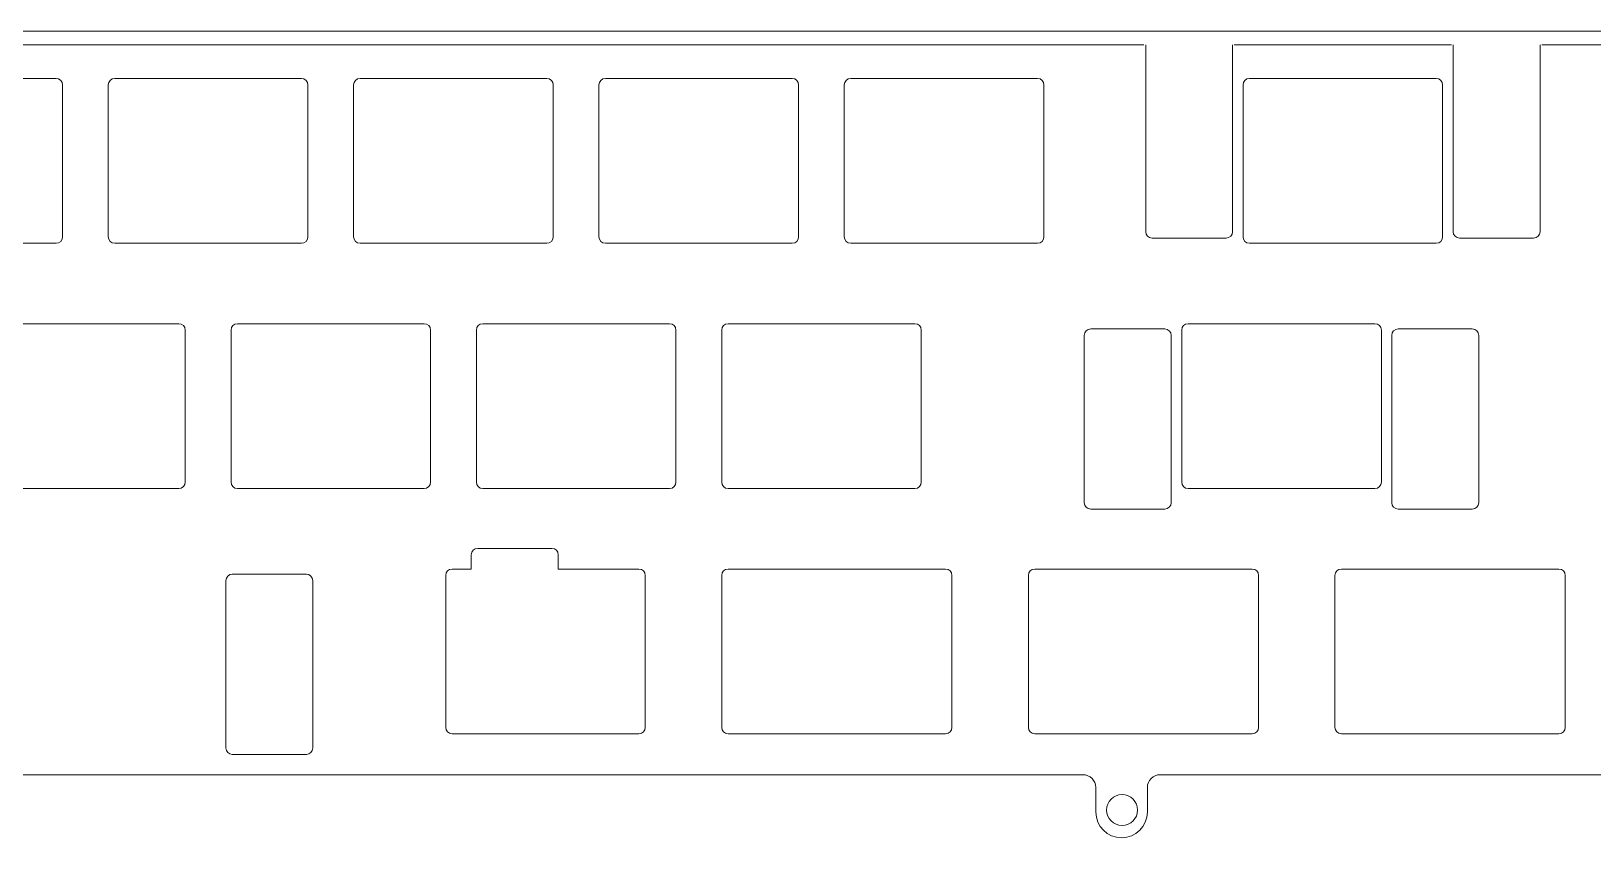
# Model space of a CAD drawing. Extents: x 132 to 481, y -549 to -243.
# Drawn here: x 294.5 to 415.8, y -548.9 to -486.2 of the extents above; entities that cross this region are included whole.
import ezdxf

# ---------------------------------------------------------------- set-up
doc = ezdxf.new("R2010")
doc.units = 0
doc.header["$MEASUREMENT"] = 0
doc.layers.add('Layer 1', color=7, linetype='Continuous')

# ---------------------------------------------------------------- blocks, each defined once
blk = doc.blocks.new('block 862')
at = {"layer": 'Layer 1', "color": 7, "lineweight": 9, "true_color": 0xffffff}
blk.add_lwpolyline([(235.57, -543.98), (376.18, -543.98)], dxfattribs=at)
blk = doc.blocks.new('block 863')
at = {"layer": 'Layer 1', "color": 7, "lineweight": 9, "true_color": 0xffffff}
blk.add_open_spline([(377.18, -544.98), (377.18, -544.42), (376.73, -543.98), (376.18, -543.98)], degree=3, dxfattribs=at)
blk = doc.blocks.new('block 864')
at = {"layer": 'Layer 1', "color": 7, "lineweight": 9, "true_color": 0xffffff}
blk.add_lwpolyline([(377.18, -544.98), (377.18, -546.88)], dxfattribs=at)
blk = doc.blocks.new('block 865')
at = {"layer": 'Layer 1', "color": 7, "lineweight": 9, "true_color": 0xffffff}
blk.add_open_spline([(377.18, -546.88), (377.18, -547.98), (378.08, -548.88), (379.18, -548.88), (380.28, -548.88), (381.18, -547.98), (381.18, -546.88)], degree=3, knots=[0, 0, 0, 0, 1, 1, 1, 2, 2, 2, 2], dxfattribs=at)
blk = doc.blocks.new('block 866')
at = {"layer": 'Layer 1', "color": 7, "lineweight": 9, "true_color": 0xffffff}
blk.add_lwpolyline([(381.18, -546.88), (381.18, -544.98)], dxfattribs=at)
blk = doc.blocks.new('block 867')
at = {"layer": 'Layer 1', "color": 7, "lineweight": 9, "true_color": 0xffffff}
blk.add_open_spline([(382.18, -543.98), (381.63, -543.98), (381.18, -544.42), (381.18, -544.98)], degree=3, dxfattribs=at)
blk = doc.blocks.new('block 868')
at = {"layer": 'Layer 1', "color": 7, "lineweight": 9, "true_color": 0xffffff}
blk.add_lwpolyline([(382.18, -543.98), (456.18, -543.98)], dxfattribs=at)
blk = doc.blocks.new('block 877')
at = {"layer": 'Layer 1', "color": 7, "lineweight": 9, "true_color": 0xffffff}
blk.add_lwpolyline([(479.78, -487.28), (411.8, -487.28)], dxfattribs=at)
blk = doc.blocks.new('block 878')
at = {"layer": 'Layer 1', "color": 7, "lineweight": 9, "true_color": 0xffffff}
blk.add_lwpolyline([(404.8, -487.28), (387.92, -487.28)], dxfattribs=at)
blk = doc.blocks.new('block 879')
at = {"layer": 'Layer 1', "color": 7, "lineweight": 9, "true_color": 0xffffff}
blk.add_lwpolyline([(380.92, -487.28), (131.97, -487.28)], dxfattribs=at)
blk = doc.blocks.new('block 883')
at = {"layer": 'Layer 1', "color": 7, "lineweight": 9, "true_color": 0xffffff}
blk.add_open_spline([(378.02, -546.72), (378.02, -546.06), (378.55, -545.52), (379.22, -545.52), (379.88, -545.52), (380.42, -546.06), (380.42, -546.72), (380.42, -547.38), (379.88, -547.92), (379.22, -547.92), (378.55, -547.92), (378.02, -547.38), (378.02, -546.72)], degree=3, knots=[0, 0, 0, 0, 1, 1, 1, 2, 2, 2, 3, 3, 3, 4, 4, 4, 4], dxfattribs=at)
blk = doc.blocks.new('block 916')
at = {"layer": 'Layer 1', "color": 7, "lineweight": 9, "true_color": 0xffffff}
blk.add_lwpolyline([(131.97, -486.23), (479.78, -486.23)], dxfattribs=at)
blk = doc.blocks.new('block 1391')
at = {"layer": 'Layer 1', "color": 7, "lineweight": 9, "true_color": 0xffffff}
blk.add_lwpolyline([(281.95, -489.9), (296.45, -489.9)], dxfattribs=at)
blk = doc.blocks.new('block 1392')
at = {"layer": 'Layer 1', "color": 7, "lineweight": 9, "true_color": 0xffffff}
blk.add_lwpolyline([(281.95, -502.7), (296.45, -502.7)], dxfattribs=at)
blk = doc.blocks.new('block 1394')
at = {"layer": 'Layer 1', "color": 7, "lineweight": 9, "true_color": 0xffffff}
blk.add_lwpolyline([(296.95, -490.4), (296.95, -502.2)], dxfattribs=at)
blk = doc.blocks.new('block 1396')
at = {"layer": 'Layer 1', "color": 7, "lineweight": 9, "true_color": 0xffffff}
blk.add_open_spline([(296.95, -490.4), (296.95, -490.12), (296.73, -489.9), (296.45, -489.9)], degree=3, dxfattribs=at)
blk = doc.blocks.new('block 1398')
at = {"layer": 'Layer 1', "color": 7, "lineweight": 9, "true_color": 0xffffff}
blk.add_open_spline([(296.45, -502.7), (296.73, -502.7), (296.95, -502.47), (296.95, -502.2)], degree=3, dxfattribs=at)
blk = doc.blocks.new('block 1399')
at = {"layer": 'Layer 1', "color": 7, "lineweight": 9, "true_color": 0xffffff}
blk.add_lwpolyline([(301, -489.9), (315.5, -489.9)], dxfattribs=at)
blk = doc.blocks.new('block 1400')
at = {"layer": 'Layer 1', "color": 7, "lineweight": 9, "true_color": 0xffffff}
blk.add_lwpolyline([(301, -502.7), (315.5, -502.7)], dxfattribs=at)
blk = doc.blocks.new('block 1401')
at = {"layer": 'Layer 1', "color": 7, "lineweight": 9, "true_color": 0xffffff}
blk.add_lwpolyline([(300.5, -490.4), (300.5, -502.2)], dxfattribs=at)
blk = doc.blocks.new('block 1402')
at = {"layer": 'Layer 1', "color": 7, "lineweight": 9, "true_color": 0xffffff}
blk.add_lwpolyline([(316, -490.4), (316, -502.2)], dxfattribs=at)
blk = doc.blocks.new('block 1403')
at = {"layer": 'Layer 1', "color": 7, "lineweight": 9, "true_color": 0xffffff}
blk.add_open_spline([(301, -489.9), (300.73, -489.9), (300.5, -490.12), (300.5, -490.4)], degree=3, dxfattribs=at)
blk = doc.blocks.new('block 1404')
at = {"layer": 'Layer 1', "color": 7, "lineweight": 9, "true_color": 0xffffff}
blk.add_open_spline([(316, -490.4), (316, -490.12), (315.78, -489.9), (315.5, -489.9)], degree=3, dxfattribs=at)
blk = doc.blocks.new('block 1405')
at = {"layer": 'Layer 1', "color": 7, "lineweight": 9, "true_color": 0xffffff}
blk.add_open_spline([(300.5, -502.2), (300.5, -502.47), (300.73, -502.7), (301, -502.7)], degree=3, dxfattribs=at)
blk = doc.blocks.new('block 1406')
at = {"layer": 'Layer 1', "color": 7, "lineweight": 9, "true_color": 0xffffff}
blk.add_open_spline([(315.5, -502.7), (315.78, -502.7), (316, -502.47), (316, -502.2)], degree=3, dxfattribs=at)
blk = doc.blocks.new('block 1407')
at = {"layer": 'Layer 1', "color": 7, "lineweight": 9, "true_color": 0xffffff}
blk.add_lwpolyline([(320.05, -489.9), (334.55, -489.9)], dxfattribs=at)
blk = doc.blocks.new('block 1408')
at = {"layer": 'Layer 1', "color": 7, "lineweight": 9, "true_color": 0xffffff}
blk.add_lwpolyline([(320.05, -502.7), (334.55, -502.7)], dxfattribs=at)
blk = doc.blocks.new('block 1409')
at = {"layer": 'Layer 1', "color": 7, "lineweight": 9, "true_color": 0xffffff}
blk.add_lwpolyline([(319.55, -490.4), (319.55, -502.2)], dxfattribs=at)
blk = doc.blocks.new('block 1410')
at = {"layer": 'Layer 1', "color": 7, "lineweight": 9, "true_color": 0xffffff}
blk.add_lwpolyline([(335.05, -490.4), (335.05, -502.2)], dxfattribs=at)
blk = doc.blocks.new('block 1411')
at = {"layer": 'Layer 1', "color": 7, "lineweight": 9, "true_color": 0xffffff}
blk.add_open_spline([(320.05, -489.9), (319.78, -489.9), (319.55, -490.12), (319.55, -490.4)], degree=3, dxfattribs=at)
blk = doc.blocks.new('block 1412')
at = {"layer": 'Layer 1', "color": 7, "lineweight": 9, "true_color": 0xffffff}
blk.add_open_spline([(335.05, -490.4), (335.05, -490.12), (334.83, -489.9), (334.55, -489.9)], degree=3, dxfattribs=at)
blk = doc.blocks.new('block 1413')
at = {"layer": 'Layer 1', "color": 7, "lineweight": 9, "true_color": 0xffffff}
blk.add_open_spline([(319.55, -502.2), (319.55, -502.47), (319.78, -502.7), (320.05, -502.7)], degree=3, dxfattribs=at)
blk = doc.blocks.new('block 1414')
at = {"layer": 'Layer 1', "color": 7, "lineweight": 9, "true_color": 0xffffff}
blk.add_open_spline([(334.55, -502.7), (334.83, -502.7), (335.05, -502.47), (335.05, -502.2)], degree=3, dxfattribs=at)
blk = doc.blocks.new('block 1415')
at = {"layer": 'Layer 1', "color": 7, "lineweight": 9, "true_color": 0xffffff}
blk.add_lwpolyline([(339.1, -489.9), (353.6, -489.9)], dxfattribs=at)
blk = doc.blocks.new('block 1416')
at = {"layer": 'Layer 1', "color": 7, "lineweight": 9, "true_color": 0xffffff}
blk.add_lwpolyline([(339.1, -502.7), (353.6, -502.7)], dxfattribs=at)
blk = doc.blocks.new('block 1417')
at = {"layer": 'Layer 1', "color": 7, "lineweight": 9, "true_color": 0xffffff}
blk.add_lwpolyline([(338.6, -490.4), (338.6, -502.2)], dxfattribs=at)
blk = doc.blocks.new('block 1418')
at = {"layer": 'Layer 1', "color": 7, "lineweight": 9, "true_color": 0xffffff}
blk.add_lwpolyline([(354.1, -490.4), (354.1, -502.2)], dxfattribs=at)
blk = doc.blocks.new('block 1419')
at = {"layer": 'Layer 1', "color": 7, "lineweight": 9, "true_color": 0xffffff}
blk.add_open_spline([(339.1, -489.9), (338.83, -489.9), (338.6, -490.12), (338.6, -490.4)], degree=3, dxfattribs=at)
blk = doc.blocks.new('block 1420')
at = {"layer": 'Layer 1', "color": 7, "lineweight": 9, "true_color": 0xffffff}
blk.add_open_spline([(354.1, -490.4), (354.1, -490.12), (353.88, -489.9), (353.6, -489.9)], degree=3, dxfattribs=at)
blk = doc.blocks.new('block 1421')
at = {"layer": 'Layer 1', "color": 7, "lineweight": 9, "true_color": 0xffffff}
blk.add_open_spline([(338.6, -502.2), (338.6, -502.47), (338.83, -502.7), (339.1, -502.7)], degree=3, dxfattribs=at)
blk = doc.blocks.new('block 1422')
at = {"layer": 'Layer 1', "color": 7, "lineweight": 9, "true_color": 0xffffff}
blk.add_open_spline([(353.6, -502.7), (353.88, -502.7), (354.1, -502.47), (354.1, -502.2)], degree=3, dxfattribs=at)
blk = doc.blocks.new('block 1423')
at = {"layer": 'Layer 1', "color": 7, "lineweight": 9, "true_color": 0xffffff}
blk.add_lwpolyline([(358.15, -489.9), (372.65, -489.9)], dxfattribs=at)
blk = doc.blocks.new('block 1424')
at = {"layer": 'Layer 1', "color": 7, "lineweight": 9, "true_color": 0xffffff}
blk.add_lwpolyline([(358.15, -502.7), (372.65, -502.7)], dxfattribs=at)
blk = doc.blocks.new('block 1425')
at = {"layer": 'Layer 1', "color": 7, "lineweight": 9, "true_color": 0xffffff}
blk.add_lwpolyline([(357.65, -490.4), (357.65, -502.2)], dxfattribs=at)
blk = doc.blocks.new('block 1426')
at = {"layer": 'Layer 1', "color": 7, "lineweight": 9, "true_color": 0xffffff}
blk.add_lwpolyline([(373.15, -490.4), (373.15, -502.2)], dxfattribs=at)
blk = doc.blocks.new('block 1427')
at = {"layer": 'Layer 1', "color": 7, "lineweight": 9, "true_color": 0xffffff}
blk.add_open_spline([(358.15, -489.9), (357.88, -489.9), (357.65, -490.12), (357.65, -490.4)], degree=3, dxfattribs=at)
blk = doc.blocks.new('block 1428')
at = {"layer": 'Layer 1', "color": 7, "lineweight": 9, "true_color": 0xffffff}
blk.add_open_spline([(373.15, -490.4), (373.15, -490.12), (372.93, -489.9), (372.65, -489.9)], degree=3, dxfattribs=at)
blk = doc.blocks.new('block 1429')
at = {"layer": 'Layer 1', "color": 7, "lineweight": 9, "true_color": 0xffffff}
blk.add_open_spline([(357.65, -502.2), (357.65, -502.47), (357.88, -502.7), (358.15, -502.7)], degree=3, dxfattribs=at)
blk = doc.blocks.new('block 1430')
at = {"layer": 'Layer 1', "color": 7, "lineweight": 9, "true_color": 0xffffff}
blk.add_open_spline([(372.65, -502.7), (372.93, -502.7), (373.15, -502.47), (373.15, -502.2)], degree=3, dxfattribs=at)
blk = doc.blocks.new('block 1431')
at = {"layer": 'Layer 1', "color": 7, "lineweight": 9, "true_color": 0xffffff}
blk.add_lwpolyline([(389.11, -489.9), (403.61, -489.9)], dxfattribs=at)
blk = doc.blocks.new('block 1432')
at = {"layer": 'Layer 1', "color": 7, "lineweight": 9, "true_color": 0xffffff}
blk.add_lwpolyline([(389.11, -502.7), (403.61, -502.7)], dxfattribs=at)
blk = doc.blocks.new('block 1433')
at = {"layer": 'Layer 1', "color": 7, "lineweight": 9, "true_color": 0xffffff}
blk.add_lwpolyline([(388.61, -490.4), (388.61, -502.2)], dxfattribs=at)
blk = doc.blocks.new('block 1434')
at = {"layer": 'Layer 1', "color": 7, "lineweight": 9, "true_color": 0xffffff}
blk.add_lwpolyline([(404.11, -490.4), (404.11, -502.2)], dxfattribs=at)
blk = doc.blocks.new('block 1435')
at = {"layer": 'Layer 1', "color": 7, "lineweight": 9, "true_color": 0xffffff}
blk.add_open_spline([(389.11, -489.9), (388.83, -489.9), (388.61, -490.12), (388.61, -490.4)], degree=3, dxfattribs=at)
blk = doc.blocks.new('block 1436')
at = {"layer": 'Layer 1', "color": 7, "lineweight": 9, "true_color": 0xffffff}
blk.add_open_spline([(404.11, -490.4), (404.11, -490.12), (403.88, -489.9), (403.61, -489.9)], degree=3, dxfattribs=at)
blk = doc.blocks.new('block 1437')
at = {"layer": 'Layer 1', "color": 7, "lineweight": 9, "true_color": 0xffffff}
blk.add_open_spline([(388.61, -502.2), (388.61, -502.47), (388.83, -502.7), (389.11, -502.7)], degree=3, dxfattribs=at)
blk = doc.blocks.new('block 1438')
at = {"layer": 'Layer 1', "color": 7, "lineweight": 9, "true_color": 0xffffff}
blk.add_open_spline([(403.61, -502.7), (403.88, -502.7), (404.11, -502.47), (404.11, -502.2)], degree=3, dxfattribs=at)
blk = doc.blocks.new('block 1439')
at = {"layer": 'Layer 1', "color": 7, "lineweight": 9, "true_color": 0xffffff}
blk.add_lwpolyline([(405.42, -502.3), (411.17, -502.3)], dxfattribs=at)
blk = doc.blocks.new('block 1440')
at = {"layer": 'Layer 1', "color": 7, "lineweight": 9, "true_color": 0xffffff}
blk.add_lwpolyline([(404.92, -487.28), (404.92, -501.8)], dxfattribs=at)
blk = doc.blocks.new('block 1441')
at = {"layer": 'Layer 1', "color": 7, "lineweight": 9, "true_color": 0xffffff}
blk.add_lwpolyline([(411.67, -487.28), (411.67, -501.8)], dxfattribs=at)
blk = doc.blocks.new('block 1442')
at = {"layer": 'Layer 1', "color": 7, "lineweight": 9, "true_color": 0xffffff}
blk.add_open_spline([(404.92, -501.8), (404.92, -502.07), (405.15, -502.3), (405.42, -502.3)], degree=3, dxfattribs=at)
blk = doc.blocks.new('block 1443')
at = {"layer": 'Layer 1', "color": 7, "lineweight": 9, "true_color": 0xffffff}
blk.add_open_spline([(411.17, -502.3), (411.45, -502.3), (411.67, -502.07), (411.67, -501.8)], degree=3, dxfattribs=at)
blk = doc.blocks.new('block 1444')
at = {"layer": 'Layer 1', "color": 7, "lineweight": 9, "true_color": 0xffffff}
blk.add_lwpolyline([(381.55, -502.3), (387.3, -502.3)], dxfattribs=at)
blk = doc.blocks.new('block 1445')
at = {"layer": 'Layer 1', "color": 7, "lineweight": 9, "true_color": 0xffffff}
blk.add_lwpolyline([(381.05, -487.28), (381.05, -501.8)], dxfattribs=at)
blk = doc.blocks.new('block 1446')
at = {"layer": 'Layer 1', "color": 7, "lineweight": 9, "true_color": 0xffffff}
blk.add_lwpolyline([(387.8, -487.28), (387.8, -501.8)], dxfattribs=at)
blk = doc.blocks.new('block 1447')
at = {"layer": 'Layer 1', "color": 7, "lineweight": 9, "true_color": 0xffffff}
blk.add_open_spline([(381.05, -501.8), (381.05, -502.07), (381.27, -502.3), (381.55, -502.3)], degree=3, dxfattribs=at)
blk = doc.blocks.new('block 1448')
at = {"layer": 'Layer 1', "color": 7, "lineweight": 9, "true_color": 0xffffff}
blk.add_open_spline([(387.3, -502.3), (387.57, -502.3), (387.8, -502.07), (387.8, -501.8)], degree=3, dxfattribs=at)
blk = doc.blocks.new('block 1521')
at = {"layer": 'Layer 1', "color": 7, "lineweight": 9, "true_color": 0xffffff}
blk.add_lwpolyline([(291.48, -508.95), (305.98, -508.95)], dxfattribs=at)
blk = doc.blocks.new('block 1522')
at = {"layer": 'Layer 1', "color": 7, "lineweight": 9, "true_color": 0xffffff}
blk.add_lwpolyline([(291.48, -521.75), (305.98, -521.75)], dxfattribs=at)
blk = doc.blocks.new('block 1524')
at = {"layer": 'Layer 1', "color": 7, "lineweight": 9, "true_color": 0xffffff}
blk.add_lwpolyline([(306.48, -509.45), (306.48, -521.25)], dxfattribs=at)
blk = doc.blocks.new('block 1526')
at = {"layer": 'Layer 1', "color": 7, "lineweight": 9, "true_color": 0xffffff}
blk.add_open_spline([(306.48, -509.45), (306.48, -509.17), (306.25, -508.95), (305.98, -508.95)], degree=3, dxfattribs=at)
blk = doc.blocks.new('block 1528')
at = {"layer": 'Layer 1', "color": 7, "lineweight": 9, "true_color": 0xffffff}
blk.add_open_spline([(305.98, -521.75), (306.25, -521.75), (306.48, -521.52), (306.48, -521.25)], degree=3, dxfattribs=at)
blk = doc.blocks.new('block 1529')
at = {"layer": 'Layer 1', "color": 7, "lineweight": 9, "true_color": 0xffffff}
blk.add_lwpolyline([(310.53, -508.95), (325.03, -508.95)], dxfattribs=at)
blk = doc.blocks.new('block 1530')
at = {"layer": 'Layer 1', "color": 7, "lineweight": 9, "true_color": 0xffffff}
blk.add_lwpolyline([(310.53, -521.75), (325.03, -521.75)], dxfattribs=at)
blk = doc.blocks.new('block 1531')
at = {"layer": 'Layer 1', "color": 7, "lineweight": 9, "true_color": 0xffffff}
blk.add_lwpolyline([(310.03, -509.45), (310.03, -521.25)], dxfattribs=at)
blk = doc.blocks.new('block 1532')
at = {"layer": 'Layer 1', "color": 7, "lineweight": 9, "true_color": 0xffffff}
blk.add_lwpolyline([(325.53, -509.45), (325.53, -521.25)], dxfattribs=at)
blk = doc.blocks.new('block 1533')
at = {"layer": 'Layer 1', "color": 7, "lineweight": 9, "true_color": 0xffffff}
blk.add_open_spline([(310.53, -508.95), (310.25, -508.95), (310.03, -509.17), (310.03, -509.45)], degree=3, dxfattribs=at)
blk = doc.blocks.new('block 1534')
at = {"layer": 'Layer 1', "color": 7, "lineweight": 9, "true_color": 0xffffff}
blk.add_open_spline([(325.53, -509.45), (325.53, -509.17), (325.3, -508.95), (325.03, -508.95)], degree=3, dxfattribs=at)
blk = doc.blocks.new('block 1535')
at = {"layer": 'Layer 1', "color": 7, "lineweight": 9, "true_color": 0xffffff}
blk.add_open_spline([(310.03, -521.25), (310.03, -521.52), (310.25, -521.75), (310.53, -521.75)], degree=3, dxfattribs=at)
blk = doc.blocks.new('block 1536')
at = {"layer": 'Layer 1', "color": 7, "lineweight": 9, "true_color": 0xffffff}
blk.add_open_spline([(325.03, -521.75), (325.3, -521.75), (325.53, -521.52), (325.53, -521.25)], degree=3, dxfattribs=at)
blk = doc.blocks.new('block 1537')
at = {"layer": 'Layer 1', "color": 7, "lineweight": 9, "true_color": 0xffffff}
blk.add_lwpolyline([(329.58, -508.95), (344.08, -508.95)], dxfattribs=at)
blk = doc.blocks.new('block 1538')
at = {"layer": 'Layer 1', "color": 7, "lineweight": 9, "true_color": 0xffffff}
blk.add_lwpolyline([(329.58, -521.75), (344.08, -521.75)], dxfattribs=at)
blk = doc.blocks.new('block 1539')
at = {"layer": 'Layer 1', "color": 7, "lineweight": 9, "true_color": 0xffffff}
blk.add_lwpolyline([(329.08, -509.45), (329.08, -521.25)], dxfattribs=at)
blk = doc.blocks.new('block 1540')
at = {"layer": 'Layer 1', "color": 7, "lineweight": 9, "true_color": 0xffffff}
blk.add_lwpolyline([(344.58, -509.45), (344.58, -521.25)], dxfattribs=at)
blk = doc.blocks.new('block 1541')
at = {"layer": 'Layer 1', "color": 7, "lineweight": 9, "true_color": 0xffffff}
blk.add_open_spline([(329.58, -508.95), (329.3, -508.95), (329.08, -509.17), (329.08, -509.45)], degree=3, dxfattribs=at)
blk = doc.blocks.new('block 1542')
at = {"layer": 'Layer 1', "color": 7, "lineweight": 9, "true_color": 0xffffff}
blk.add_open_spline([(344.58, -509.45), (344.58, -509.17), (344.35, -508.95), (344.08, -508.95)], degree=3, dxfattribs=at)
blk = doc.blocks.new('block 1543')
at = {"layer": 'Layer 1', "color": 7, "lineweight": 9, "true_color": 0xffffff}
blk.add_open_spline([(329.08, -521.25), (329.08, -521.52), (329.3, -521.75), (329.58, -521.75)], degree=3, dxfattribs=at)
blk = doc.blocks.new('block 1544')
at = {"layer": 'Layer 1', "color": 7, "lineweight": 9, "true_color": 0xffffff}
blk.add_open_spline([(344.08, -521.75), (344.35, -521.75), (344.58, -521.52), (344.58, -521.25)], degree=3, dxfattribs=at)
blk = doc.blocks.new('block 1545')
at = {"layer": 'Layer 1', "color": 7, "lineweight": 9, "true_color": 0xffffff}
blk.add_lwpolyline([(348.63, -508.95), (363.13, -508.95)], dxfattribs=at)
blk = doc.blocks.new('block 1546')
at = {"layer": 'Layer 1', "color": 7, "lineweight": 9, "true_color": 0xffffff}
blk.add_lwpolyline([(348.63, -521.75), (363.13, -521.75)], dxfattribs=at)
blk = doc.blocks.new('block 1547')
at = {"layer": 'Layer 1', "color": 7, "lineweight": 9, "true_color": 0xffffff}
blk.add_lwpolyline([(348.13, -509.45), (348.13, -521.25)], dxfattribs=at)
blk = doc.blocks.new('block 1548')
at = {"layer": 'Layer 1', "color": 7, "lineweight": 9, "true_color": 0xffffff}
blk.add_lwpolyline([(363.63, -509.45), (363.63, -521.25)], dxfattribs=at)
blk = doc.blocks.new('block 1549')
at = {"layer": 'Layer 1', "color": 7, "lineweight": 9, "true_color": 0xffffff}
blk.add_open_spline([(348.63, -508.95), (348.35, -508.95), (348.13, -509.17), (348.13, -509.45)], degree=3, dxfattribs=at)
blk = doc.blocks.new('block 1550')
at = {"layer": 'Layer 1', "color": 7, "lineweight": 9, "true_color": 0xffffff}
blk.add_open_spline([(363.63, -509.45), (363.63, -509.17), (363.4, -508.95), (363.13, -508.95)], degree=3, dxfattribs=at)
blk = doc.blocks.new('block 1551')
at = {"layer": 'Layer 1', "color": 7, "lineweight": 9, "true_color": 0xffffff}
blk.add_open_spline([(348.13, -521.25), (348.13, -521.52), (348.35, -521.75), (348.63, -521.75)], degree=3, dxfattribs=at)
blk = doc.blocks.new('block 1552')
at = {"layer": 'Layer 1', "color": 7, "lineweight": 9, "true_color": 0xffffff}
blk.add_open_spline([(363.13, -521.75), (363.4, -521.75), (363.63, -521.52), (363.63, -521.25)], degree=3, dxfattribs=at)
blk = doc.blocks.new('block 1553')
at = {"layer": 'Layer 1', "color": 7, "lineweight": 9, "true_color": 0xffffff}
blk.add_lwpolyline([(384.35, -508.95), (398.85, -508.95)], dxfattribs=at)
blk = doc.blocks.new('block 1554')
at = {"layer": 'Layer 1', "color": 7, "lineweight": 9, "true_color": 0xffffff}
blk.add_lwpolyline([(384.35, -521.75), (398.85, -521.75)], dxfattribs=at)
blk = doc.blocks.new('block 1555')
at = {"layer": 'Layer 1', "color": 7, "lineweight": 9, "true_color": 0xffffff}
blk.add_lwpolyline([(383.85, -509.45), (383.85, -521.25)], dxfattribs=at)
blk = doc.blocks.new('block 1556')
at = {"layer": 'Layer 1', "color": 7, "lineweight": 9, "true_color": 0xffffff}
blk.add_lwpolyline([(399.35, -509.45), (399.35, -521.25)], dxfattribs=at)
blk = doc.blocks.new('block 1557')
at = {"layer": 'Layer 1', "color": 7, "lineweight": 9, "true_color": 0xffffff}
blk.add_open_spline([(384.35, -508.95), (384.07, -508.95), (383.85, -509.17), (383.85, -509.45)], degree=3, dxfattribs=at)
blk = doc.blocks.new('block 1558')
at = {"layer": 'Layer 1', "color": 7, "lineweight": 9, "true_color": 0xffffff}
blk.add_open_spline([(399.35, -509.45), (399.35, -509.17), (399.12, -508.95), (398.85, -508.95)], degree=3, dxfattribs=at)
blk = doc.blocks.new('block 1559')
at = {"layer": 'Layer 1', "color": 7, "lineweight": 9, "true_color": 0xffffff}
blk.add_open_spline([(383.85, -521.25), (383.85, -521.52), (384.07, -521.75), (384.35, -521.75)], degree=3, dxfattribs=at)
blk = doc.blocks.new('block 1560')
at = {"layer": 'Layer 1', "color": 7, "lineweight": 9, "true_color": 0xffffff}
blk.add_open_spline([(398.85, -521.75), (399.12, -521.75), (399.35, -521.52), (399.35, -521.25)], degree=3, dxfattribs=at)
blk = doc.blocks.new('block 1561')
at = {"layer": 'Layer 1', "color": 7, "lineweight": 9, "true_color": 0xffffff}
blk.add_lwpolyline([(400.66, -509.35), (406.41, -509.35)], dxfattribs=at)
blk = doc.blocks.new('block 1562')
at = {"layer": 'Layer 1', "color": 7, "lineweight": 9, "true_color": 0xffffff}
blk.add_lwpolyline([(400.66, -523.35), (406.41, -523.35)], dxfattribs=at)
blk = doc.blocks.new('block 1563')
at = {"layer": 'Layer 1', "color": 7, "lineweight": 9, "true_color": 0xffffff}
blk.add_lwpolyline([(400.16, -509.85), (400.16, -522.85)], dxfattribs=at)
blk = doc.blocks.new('block 1564')
at = {"layer": 'Layer 1', "color": 7, "lineweight": 9, "true_color": 0xffffff}
blk.add_lwpolyline([(406.91, -509.85), (406.91, -522.85)], dxfattribs=at)
blk = doc.blocks.new('block 1565')
at = {"layer": 'Layer 1', "color": 7, "lineweight": 9, "true_color": 0xffffff}
blk.add_open_spline([(400.66, -509.35), (400.38, -509.35), (400.16, -509.57), (400.16, -509.85)], degree=3, dxfattribs=at)
blk = doc.blocks.new('block 1566')
at = {"layer": 'Layer 1', "color": 7, "lineweight": 9, "true_color": 0xffffff}
blk.add_open_spline([(406.91, -509.85), (406.91, -509.57), (406.69, -509.35), (406.41, -509.35)], degree=3, dxfattribs=at)
blk = doc.blocks.new('block 1567')
at = {"layer": 'Layer 1', "color": 7, "lineweight": 9, "true_color": 0xffffff}
blk.add_open_spline([(400.16, -522.85), (400.16, -523.12), (400.38, -523.35), (400.66, -523.35)], degree=3, dxfattribs=at)
blk = doc.blocks.new('block 1568')
at = {"layer": 'Layer 1', "color": 7, "lineweight": 9, "true_color": 0xffffff}
blk.add_open_spline([(406.41, -523.35), (406.69, -523.35), (406.91, -523.12), (406.91, -522.85)], degree=3, dxfattribs=at)
blk = doc.blocks.new('block 1569')
at = {"layer": 'Layer 1', "color": 7, "lineweight": 9, "true_color": 0xffffff}
blk.add_lwpolyline([(376.78, -509.35), (382.53, -509.35)], dxfattribs=at)
blk = doc.blocks.new('block 1570')
at = {"layer": 'Layer 1', "color": 7, "lineweight": 9, "true_color": 0xffffff}
blk.add_lwpolyline([(376.78, -523.35), (382.53, -523.35)], dxfattribs=at)
blk = doc.blocks.new('block 1571')
at = {"layer": 'Layer 1', "color": 7, "lineweight": 9, "true_color": 0xffffff}
blk.add_lwpolyline([(376.28, -509.85), (376.28, -522.85)], dxfattribs=at)
blk = doc.blocks.new('block 1572')
at = {"layer": 'Layer 1', "color": 7, "lineweight": 9, "true_color": 0xffffff}
blk.add_lwpolyline([(383.03, -509.85), (383.03, -522.85)], dxfattribs=at)
blk = doc.blocks.new('block 1573')
at = {"layer": 'Layer 1', "color": 7, "lineweight": 9, "true_color": 0xffffff}
blk.add_open_spline([(376.78, -509.35), (376.51, -509.35), (376.28, -509.57), (376.28, -509.85)], degree=3, dxfattribs=at)
blk = doc.blocks.new('block 1574')
at = {"layer": 'Layer 1', "color": 7, "lineweight": 9, "true_color": 0xffffff}
blk.add_open_spline([(383.03, -509.85), (383.03, -509.57), (382.81, -509.35), (382.53, -509.35)], degree=3, dxfattribs=at)
blk = doc.blocks.new('block 1575')
at = {"layer": 'Layer 1', "color": 7, "lineweight": 9, "true_color": 0xffffff}
blk.add_open_spline([(376.28, -522.85), (376.28, -523.12), (376.51, -523.35), (376.78, -523.35)], degree=3, dxfattribs=at)
blk = doc.blocks.new('block 1576')
at = {"layer": 'Layer 1', "color": 7, "lineweight": 9, "true_color": 0xffffff}
blk.add_open_spline([(382.53, -523.35), (382.81, -523.35), (383.03, -523.12), (383.03, -522.85)], degree=3, dxfattribs=at)
blk = doc.blocks.new('block 1606')
at = {"layer": 'Layer 1', "color": 7, "lineweight": 9, "true_color": 0xffffff}
blk.add_lwpolyline([(310.13, -528.4), (315.88, -528.4)], dxfattribs=at)
blk = doc.blocks.new('block 1607')
at = {"layer": 'Layer 1', "color": 7, "lineweight": 9, "true_color": 0xffffff}
blk.add_lwpolyline([(310.13, -542.4), (315.88, -542.4)], dxfattribs=at)
blk = doc.blocks.new('block 1608')
at = {"layer": 'Layer 1', "color": 7, "lineweight": 9, "true_color": 0xffffff}
blk.add_lwpolyline([(309.63, -528.9), (309.63, -541.9)], dxfattribs=at)
blk = doc.blocks.new('block 1609')
at = {"layer": 'Layer 1', "color": 7, "lineweight": 9, "true_color": 0xffffff}
blk.add_lwpolyline([(316.38, -528.9), (316.38, -541.9)], dxfattribs=at)
blk = doc.blocks.new('block 1610')
at = {"layer": 'Layer 1', "color": 7, "lineweight": 9, "true_color": 0xffffff}
blk.add_open_spline([(310.13, -528.4), (309.86, -528.4), (309.63, -528.62), (309.63, -528.9)], degree=3, dxfattribs=at)
blk = doc.blocks.new('block 1611')
at = {"layer": 'Layer 1', "color": 7, "lineweight": 9, "true_color": 0xffffff}
blk.add_open_spline([(316.38, -528.9), (316.38, -528.62), (316.16, -528.4), (315.88, -528.4)], degree=3, dxfattribs=at)
blk = doc.blocks.new('block 1612')
at = {"layer": 'Layer 1', "color": 7, "lineweight": 9, "true_color": 0xffffff}
blk.add_open_spline([(309.63, -541.9), (309.63, -542.17), (309.86, -542.4), (310.13, -542.4)], degree=3, dxfattribs=at)
blk = doc.blocks.new('block 1613')
at = {"layer": 'Layer 1', "color": 7, "lineweight": 9, "true_color": 0xffffff}
blk.add_open_spline([(315.88, -542.4), (316.16, -542.4), (316.38, -542.17), (316.38, -541.9)], degree=3, dxfattribs=at)
blk = doc.blocks.new('block 1620')
at = {"layer": 'Layer 1', "color": 7, "lineweight": 9, "true_color": 0xffffff}
blk.add_lwpolyline([(329.19, -526.4), (334.94, -526.4)], dxfattribs=at)
blk = doc.blocks.new('block 1621')
at = {"layer": 'Layer 1', "color": 7, "lineweight": 9, "true_color": 0xffffff}
blk.add_lwpolyline([(328.69, -526.9), (328.69, -528)], dxfattribs=at)
blk = doc.blocks.new('block 1622')
at = {"layer": 'Layer 1', "color": 7, "lineweight": 9, "true_color": 0xffffff}
blk.add_lwpolyline([(335.44, -526.9), (335.44, -528)], dxfattribs=at)
blk = doc.blocks.new('block 1623')
at = {"layer": 'Layer 1', "color": 7, "lineweight": 9, "true_color": 0xffffff}
blk.add_open_spline([(329.19, -526.4), (328.91, -526.4), (328.69, -526.62), (328.69, -526.9)], degree=3, dxfattribs=at)
blk = doc.blocks.new('block 1624')
at = {"layer": 'Layer 1', "color": 7, "lineweight": 9, "true_color": 0xffffff}
blk.add_open_spline([(335.44, -526.9), (335.44, -526.62), (335.22, -526.4), (334.94, -526.4)], degree=3, dxfattribs=at)
blk = doc.blocks.new('block 1628')
at = {"layer": 'Layer 1', "color": 7, "lineweight": 9, "true_color": 0xffffff}
blk.add_lwpolyline([(327.2, -540.8), (341.7, -540.8)], dxfattribs=at)
blk = doc.blocks.new('block 1629')
at = {"layer": 'Layer 1', "color": 7, "lineweight": 9, "true_color": 0xffffff}
blk.add_lwpolyline([(326.7, -528.5), (326.7, -540.3)], dxfattribs=at)
blk = doc.blocks.new('block 1630')
at = {"layer": 'Layer 1', "color": 7, "lineweight": 9, "true_color": 0xffffff}
blk.add_lwpolyline([(342.2, -528.5), (342.2, -540.3)], dxfattribs=at)
blk = doc.blocks.new('block 1631')
at = {"layer": 'Layer 1', "color": 7, "lineweight": 9, "true_color": 0xffffff}
blk.add_open_spline([(327.2, -528), (326.92, -528), (326.7, -528.22), (326.7, -528.5)], degree=3, dxfattribs=at)
blk = doc.blocks.new('block 1632')
at = {"layer": 'Layer 1', "color": 7, "lineweight": 9, "true_color": 0xffffff}
blk.add_open_spline([(342.2, -528.5), (342.2, -528.22), (341.97, -528), (341.7, -528)], degree=3, dxfattribs=at)
blk = doc.blocks.new('block 1633')
at = {"layer": 'Layer 1', "color": 7, "lineweight": 9, "true_color": 0xffffff}
blk.add_open_spline([(326.7, -540.3), (326.7, -540.57), (326.92, -540.8), (327.2, -540.8)], degree=3, dxfattribs=at)
blk = doc.blocks.new('block 1634')
at = {"layer": 'Layer 1', "color": 7, "lineweight": 9, "true_color": 0xffffff}
blk.add_open_spline([(341.7, -540.8), (341.97, -540.8), (342.2, -540.57), (342.2, -540.3)], degree=3, dxfattribs=at)
blk = doc.blocks.new('block 1635')
at = {"layer": 'Layer 1', "color": 7, "lineweight": 9, "true_color": 0xffffff}
blk.add_lwpolyline([(348.13, -528.5), (348.13, -540.3)], dxfattribs=at)
blk = doc.blocks.new('block 1636')
at = {"layer": 'Layer 1', "color": 7, "lineweight": 9, "true_color": 0xffffff}
blk.add_open_spline([(348.63, -528), (348.35, -528), (348.13, -528.22), (348.13, -528.5)], degree=3, dxfattribs=at)
blk = doc.blocks.new('block 1637')
at = {"layer": 'Layer 1', "color": 7, "lineweight": 9, "true_color": 0xffffff}
blk.add_open_spline([(348.13, -540.3), (348.13, -540.57), (348.35, -540.8), (348.63, -540.8)], degree=3, dxfattribs=at)
blk = doc.blocks.new('block 1638')
at = {"layer": 'Layer 1', "color": 7, "lineweight": 9, "true_color": 0xffffff}
blk.add_lwpolyline([(366.01, -528.5), (366.01, -540.3)], dxfattribs=at)
blk = doc.blocks.new('block 1639')
at = {"layer": 'Layer 1', "color": 7, "lineweight": 9, "true_color": 0xffffff}
blk.add_open_spline([(366.01, -528.5), (366.01, -528.22), (365.78, -528), (365.51, -528)], degree=3, dxfattribs=at)
blk = doc.blocks.new('block 1640')
at = {"layer": 'Layer 1', "color": 7, "lineweight": 9, "true_color": 0xffffff}
blk.add_open_spline([(365.51, -540.8), (365.78, -540.8), (366.01, -540.57), (366.01, -540.3)], degree=3, dxfattribs=at)
blk = doc.blocks.new('block 1641')
at = {"layer": 'Layer 1', "color": 7, "lineweight": 9, "true_color": 0xffffff}
blk.add_lwpolyline([(389.82, -528.5), (389.82, -540.3)], dxfattribs=at)
blk = doc.blocks.new('block 1642')
at = {"layer": 'Layer 1', "color": 7, "lineweight": 9, "true_color": 0xffffff}
blk.add_open_spline([(389.82, -528.5), (389.82, -528.22), (389.6, -528), (389.32, -528)], degree=3, dxfattribs=at)
blk = doc.blocks.new('block 1643')
at = {"layer": 'Layer 1', "color": 7, "lineweight": 9, "true_color": 0xffffff}
blk.add_open_spline([(389.32, -540.8), (389.6, -540.8), (389.82, -540.57), (389.82, -540.3)], degree=3, dxfattribs=at)
blk = doc.blocks.new('block 1644')
at = {"layer": 'Layer 1', "color": 7, "lineweight": 9, "true_color": 0xffffff}
blk.add_lwpolyline([(371.94, -528.5), (371.94, -540.3)], dxfattribs=at)
blk = doc.blocks.new('block 1645')
at = {"layer": 'Layer 1', "color": 7, "lineweight": 9, "true_color": 0xffffff}
blk.add_open_spline([(372.44, -528), (372.16, -528), (371.94, -528.22), (371.94, -528.5)], degree=3, dxfattribs=at)
blk = doc.blocks.new('block 1646')
at = {"layer": 'Layer 1', "color": 7, "lineweight": 9, "true_color": 0xffffff}
blk.add_open_spline([(371.94, -540.3), (371.94, -540.57), (372.16, -540.8), (372.44, -540.8)], degree=3, dxfattribs=at)
blk = doc.blocks.new('block 1647')
at = {"layer": 'Layer 1', "color": 7, "lineweight": 9, "true_color": 0xffffff}
blk.add_lwpolyline([(395.75, -528.5), (395.75, -540.3)], dxfattribs=at)
blk = doc.blocks.new('block 1648')
at = {"layer": 'Layer 1', "color": 7, "lineweight": 9, "true_color": 0xffffff}
blk.add_open_spline([(396.25, -528), (395.98, -528), (395.75, -528.22), (395.75, -528.5)], degree=3, dxfattribs=at)
blk = doc.blocks.new('block 1649')
at = {"layer": 'Layer 1', "color": 7, "lineweight": 9, "true_color": 0xffffff}
blk.add_open_spline([(395.75, -540.3), (395.75, -540.57), (395.98, -540.8), (396.25, -540.8)], degree=3, dxfattribs=at)
blk = doc.blocks.new('block 1650')
at = {"layer": 'Layer 1', "color": 7, "lineweight": 9, "true_color": 0xffffff}
blk.add_lwpolyline([(413.63, -528.5), (413.63, -540.3)], dxfattribs=at)
blk = doc.blocks.new('block 1651')
at = {"layer": 'Layer 1', "color": 7, "lineweight": 9, "true_color": 0xffffff}
blk.add_open_spline([(413.63, -528.5), (413.63, -528.22), (413.41, -528), (413.13, -528)], degree=3, dxfattribs=at)
blk = doc.blocks.new('block 1652')
at = {"layer": 'Layer 1', "color": 7, "lineweight": 9, "true_color": 0xffffff}
blk.add_open_spline([(413.13, -540.8), (413.41, -540.8), (413.63, -540.57), (413.63, -540.3)], degree=3, dxfattribs=at)

msp = doc.modelspace()

# ---------------------------------------------------------------- linework, layer by layer
at = {"layer": 'Layer 1', "color": 7, "lineweight": 9, "true_color": 0xffffff}
for points in [[(328.69, -528), (327.2, -528)], [(341.7, -528), (335.44, -528)], [(348.63, -528), (365.51, -528)], [(372.44, -528), (389.32, -528)], [(396.25, -528), (413.13, -528)], [(365.51, -540.8), (348.63, -540.8)], [(389.32, -540.8), (372.44, -540.8)], [(413.13, -540.8), (396.25, -540.8)]]:
    msp.add_lwpolyline(points, dxfattribs=at)

# ---------------------------------------------------------------- block references
at = {"layer": 'Layer 1'}
for name in ['block 916', 'block 879', 'block 1445', 'block 1446', 'block 878', 'block 1440', 'block 1441', 'block 877', 'block 1391', 'block 1396', 'block 1394', 'block 1403', 'block 1401', 'block 1399', 'block 1404', 'block 1402', 'block 1411', 'block 1409', 'block 1407', 'block 1412', 'block 1410', 'block 1419', 'block 1417', 'block 1415', 'block 1420', 'block 1418', 'block 1427', 'block 1425', 'block 1423', 'block 1428', 'block 1426', 'block 1435', 'block 1433', 'block 1431', 'block 1436', 'block 1434', 'block 1447', 'block 1448', 'block 1442', 'block 1443', 'block 1392', 'block 1398', 'block 1405', 'block 1400', 'block 1406', 'block 1413', 'block 1408', 'block 1414', 'block 1421', 'block 1416', 'block 1422', 'block 1429', 'block 1424', 'block 1430', 'block 1444', 'block 1437', 'block 1432', 'block 1438', 'block 1439', 'block 1521', 'block 1526', 'block 1533', 'block 1529', 'block 1534', 'block 1541', 'block 1537', 'block 1542', 'block 1549', 'block 1545', 'block 1550', 'block 1557', 'block 1553', 'block 1558', 'block 1524', 'block 1531', 'block 1532', 'block 1539', 'block 1540', 'block 1547', 'block 1548', 'block 1573', 'block 1571', 'block 1569', 'block 1574', 'block 1572', 'block 1555', 'block 1556', 'block 1565', 'block 1563', 'block 1561', 'block 1566', 'block 1564', 'block 1528', 'block 1535', 'block 1536', 'block 1543', 'block 1544', 'block 1551', 'block 1552', 'block 1559', 'block 1560', 'block 1522', 'block 1530', 'block 1538', 'block 1546', 'block 1554', 'block 1575', 'block 1570', 'block 1576', 'block 1567', 'block 1562', 'block 1568', 'block 1623', 'block 1621', 'block 1620', 'block 1624', 'block 1622', 'block 1610', 'block 1606', 'block 1611', 'block 1631', 'block 1629', 'block 1632', 'block 1630', 'block 1636', 'block 1635', 'block 1639', 'block 1638', 'block 1645', 'block 1644', 'block 1642', 'block 1641', 'block 1648', 'block 1647', 'block 1651', 'block 1650', 'block 1608', 'block 1609', 'block 1633', 'block 1634', 'block 1637', 'block 1640', 'block 1646', 'block 1643', 'block 1649', 'block 1652', 'block 1612', 'block 1613', 'block 1628', 'block 1607', 'block 862', 'block 863', 'block 867', 'block 868', 'block 864', 'block 883', 'block 866', 'block 865']:
    msp.add_blockref(name, (0, 0), dxfattribs=at)

doc.saveas('drawing.dxf')
